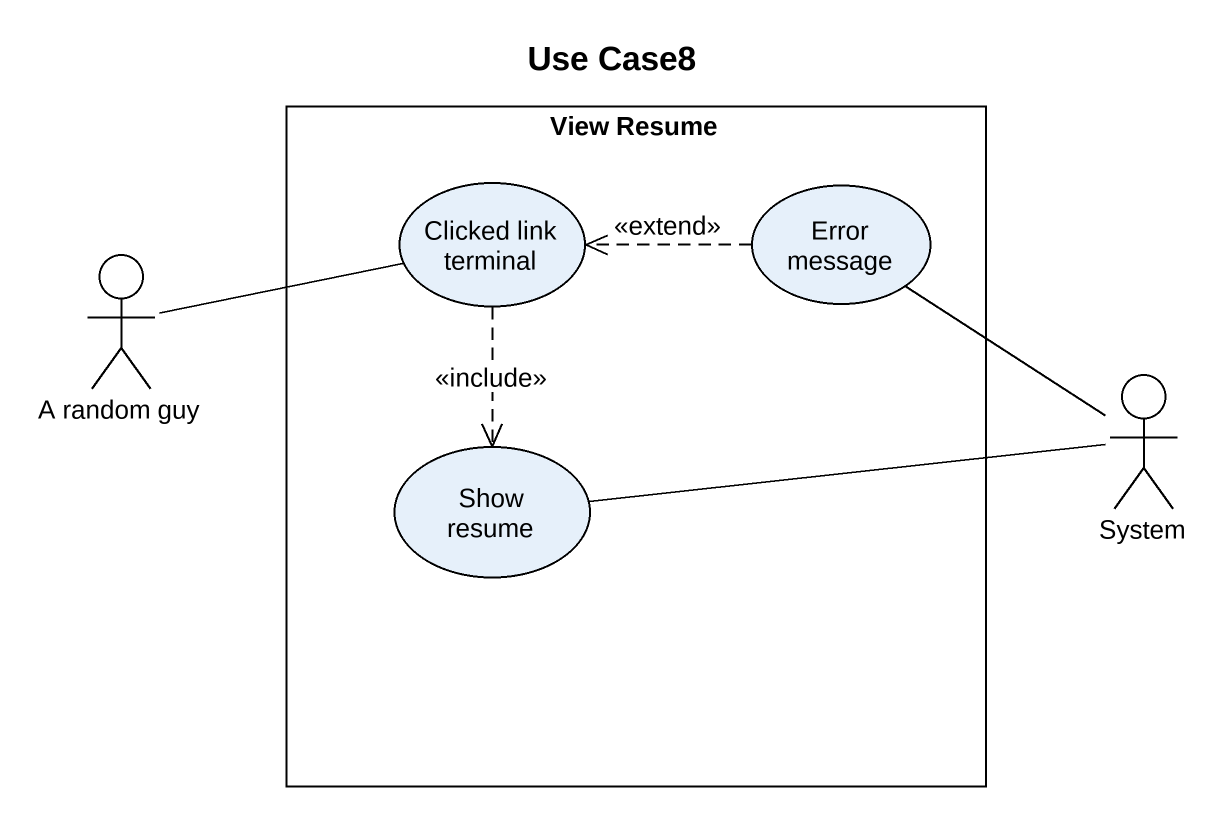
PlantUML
@startuml
title Use Case8
rectangle "View Resume" as View_Resume {
  usecase "Clicked link terminal" as Clicked_link_terminal
  usecase "Error message" as Error_message
  usecase "Show resume" as Show_resume
}
actor "A random guy" as A_random_guy
actor System
Clicked_link_terminal ..> Show_resume : <<include>>
Error_message .left.> Clicked_link_terminal : <<extend>>
A_random_guy -right- Clicked_link_terminal
System -up- Error_message
System -left- Show_resume
@enduml
